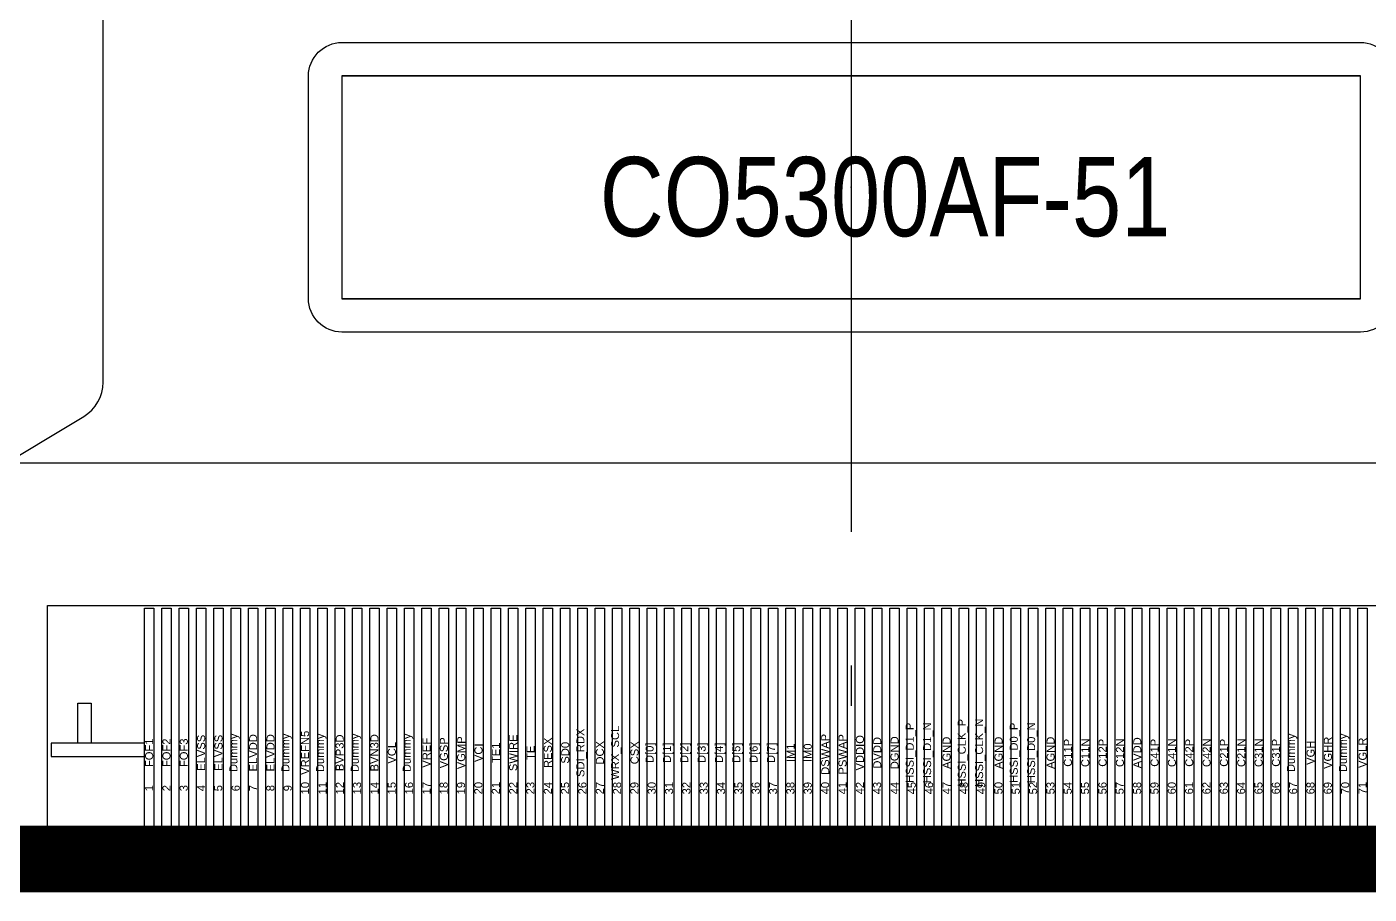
# Model space of a CAD drawing. Header units: inches. Extents: x 1765 to 5217, y -1519 to 441.
# Drawn here: x 4035.53 to 4045.6, y -1308.15 to -1301.65 of the extents above; entities that cross this region are included whole.
import ezdxf
from ezdxf.enums import TextEntityAlignment as Align

# ---------------------------------------------------------------- set-up
doc = ezdxf.new("R2010")
doc.units = ezdxf.units.IN
doc.header["$MEASUREMENT"] = 0
doc.linetypes.add('ACISOTGB', pattern=[9, 4, -1, 1, -1, 1, -1])
doc.layers.add('DIM', color=3, linetype='Continuous', lineweight=15)
doc.layers.add('EMI', color=5, linetype='Continuous', lineweight=5)
doc.layers.add('FPC', color=7, linetype='Continuous')
doc.styles.add('MBC_Arial_Font', font='arial.ttf', dxfattribs={"width": 0.8})

# ---------------------------------------------------------------- blocks, each defined once
blk = doc.blocks.new('CO5300AF-51-1')
for p, q in [((116.972, 67.807), (124.612, 67.807)), ((124.612, 66.137), (116.972, 66.137))]:
    blk.add_line(p, q)
blk.add_lwpolyline([(127.837, 61.955), (113.747, 61.955, -0.414214), (113.547, 62.155), (113.547, 64.249, -0.263643), (113.644, 64.42), (115.036, 65.254, 0.263643), (115.182, 65.511), (115.182, 68.919, -0.315299), (115.379, 69.201), (115.792, 69.351, 0.315299), (115.99, 69.633), (115.99, 71.062, 0.254671), (115.852, 71.314), (115.544, 71.513, -0.254671), (115.453, 71.681), (115.453, 71.832, -0.414214), (115.653, 72.032), (125.931, 72.032, -0.414214)], format="xyb")
blk.add_lwpolyline([(124.862, 67.807), (124.862, 66.137, -0.414214), (124.612, 65.887), (116.972, 65.887, -0.414214), (116.722, 66.137), (116.722, 67.807, -0.414214), (116.972, 68.057), (124.612, 68.057, -0.414214)], format="xyb", close=True)
at = {"color": 0}
for points in [[(124.612, 67.807), (116.972, 67.807), (116.972, 66.137), (124.612, 66.137)], [(115.562, 62.085), (115.492, 62.085), (115.492, 63.817), (115.562, 63.817)], [(115.692, 62.085), (115.622, 62.085), (115.622, 63.817), (115.692, 63.817)], [(115.822, 62.085), (115.752, 62.085), (115.752, 63.817), (115.822, 63.817)], [(115.952, 62.085), (115.882, 62.085), (115.882, 63.817), (115.952, 63.817)], [(116.082, 62.085), (116.012, 62.085), (116.012, 63.817), (116.082, 63.817)], [(116.212, 62.085), (116.142, 62.085), (116.142, 63.817), (116.212, 63.817)], [(116.342, 62.085), (116.272, 62.085), (116.272, 63.817), (116.342, 63.817)], [(116.472, 62.085), (116.402, 62.085), (116.402, 63.817), (116.472, 63.817)], [(116.602, 62.085), (116.532, 62.085), (116.532, 63.817), (116.602, 63.817)], [(116.732, 62.085), (116.662, 62.085), (116.662, 63.817), (116.732, 63.817)], [(116.862, 62.085), (116.792, 62.085), (116.792, 63.817), (116.862, 63.817)], [(116.992, 62.085), (116.922, 62.085), (116.922, 63.817), (116.992, 63.817)], [(117.122, 62.085), (117.052, 62.085), (117.052, 63.817), (117.122, 63.817)], [(117.252, 62.085), (117.182, 62.085), (117.182, 63.817), (117.252, 63.817)], [(117.382, 62.085), (117.312, 62.085), (117.312, 63.817), (117.382, 63.817)], [(117.512, 62.085), (117.442, 62.085), (117.442, 63.817), (117.512, 63.817)], [(117.642, 62.085), (117.572, 62.085), (117.572, 63.817), (117.642, 63.817)], [(117.772, 62.085), (117.702, 62.085), (117.702, 63.817), (117.772, 63.817)], [(117.902, 62.085), (117.832, 62.085), (117.832, 63.817), (117.902, 63.817)], [(118.032, 62.085), (117.962, 62.085), (117.962, 63.817), (118.032, 63.817)], [(118.162, 62.085), (118.092, 62.085), (118.092, 63.817), (118.162, 63.817)], [(118.292, 62.085), (118.222, 62.085), (118.222, 63.817), (118.292, 63.817)], [(118.422, 62.085), (118.352, 62.085), (118.352, 63.817), (118.422, 63.817)], [(118.552, 62.085), (118.482, 62.085), (118.482, 63.817), (118.552, 63.817)], [(118.682, 62.085), (118.612, 62.085), (118.612, 63.817), (118.682, 63.817)], [(118.812, 62.085), (118.742, 62.085), (118.742, 63.817), (118.812, 63.817)], [(118.942, 62.085), (118.872, 62.085), (118.872, 63.817), (118.942, 63.817)], [(119.072, 62.085), (119.002, 62.085), (119.002, 63.817), (119.072, 63.817)], [(119.202, 62.085), (119.132, 62.085), (119.132, 63.817), (119.202, 63.817)], [(119.332, 62.085), (119.262, 62.085), (119.262, 63.817), (119.332, 63.817)], [(119.462, 62.085), (119.392, 62.085), (119.392, 63.817), (119.462, 63.817)], [(119.592, 62.085), (119.522, 62.085), (119.522, 63.817), (119.592, 63.817)], [(119.722, 62.085), (119.652, 62.085), (119.652, 63.817), (119.722, 63.817)], [(119.852, 62.085), (119.782, 62.085), (119.782, 63.817), (119.852, 63.817)], [(119.982, 62.085), (119.912, 62.085), (119.912, 63.817), (119.982, 63.817)], [(120.112, 62.085), (120.042, 62.085), (120.042, 63.817), (120.112, 63.817)], [(120.242, 62.085), (120.172, 62.085), (120.172, 63.817), (120.242, 63.817)], [(120.372, 62.085), (120.302, 62.085), (120.302, 63.817), (120.372, 63.817)], [(120.502, 62.085), (120.432, 62.085), (120.432, 63.817), (120.502, 63.817)], [(120.632, 62.085), (120.562, 62.085), (120.562, 63.817), (120.632, 63.817)], [(120.762, 62.085), (120.692, 62.085), (120.692, 63.817), (120.762, 63.817)], [(120.892, 62.085), (120.822, 62.085), (120.822, 63.817), (120.892, 63.817)], [(121.022, 62.085), (120.952, 62.085), (120.952, 63.817), (121.022, 63.817)], [(121.152, 62.085), (121.082, 62.085), (121.082, 63.817), (121.152, 63.817)], [(121.282, 62.085), (121.212, 62.085), (121.212, 63.817), (121.282, 63.817)], [(121.412, 62.085), (121.342, 62.085), (121.342, 63.817), (121.412, 63.817)], [(121.542, 62.085), (121.472, 62.085), (121.472, 63.817), (121.542, 63.817)], [(121.672, 62.085), (121.602, 62.085), (121.602, 63.817), (121.672, 63.817)], [(121.802, 62.085), (121.732, 62.085), (121.732, 63.817), (121.802, 63.817)], [(121.932, 62.085), (121.862, 62.085), (121.862, 63.817), (121.932, 63.817)], [(122.062, 62.085), (121.992, 62.085), (121.992, 63.817), (122.062, 63.817)], [(122.192, 62.085), (122.122, 62.085), (122.122, 63.817), (122.192, 63.817)], [(122.322, 62.085), (122.252, 62.085), (122.252, 63.817), (122.322, 63.817)], [(122.452, 62.085), (122.382, 62.085), (122.382, 63.817), (122.452, 63.817)], [(122.582, 62.085), (122.512, 62.085), (122.512, 63.817), (122.582, 63.817)], [(122.712, 62.085), (122.642, 62.085), (122.642, 63.817), (122.712, 63.817)], [(122.842, 62.085), (122.772, 62.085), (122.772, 63.817), (122.842, 63.817)], [(122.972, 62.085), (122.902, 62.085), (122.902, 63.817), (122.972, 63.817)], [(123.102, 62.085), (123.032, 62.085), (123.032, 63.817), (123.102, 63.817)], [(123.232, 62.085), (123.162, 62.085), (123.162, 63.817), (123.232, 63.817)], [(123.362, 62.085), (123.292, 62.085), (123.292, 63.817), (123.362, 63.817)], [(123.492, 62.085), (123.422, 62.085), (123.422, 63.817), (123.492, 63.817)], [(123.622, 62.085), (123.552, 62.085), (123.552, 63.817), (123.622, 63.817)], [(123.752, 62.085), (123.682, 62.085), (123.682, 63.817), (123.752, 63.817)], [(123.882, 62.085), (123.812, 62.085), (123.812, 63.817), (123.882, 63.817)], [(124.012, 62.085), (123.942, 62.085), (123.942, 63.817), (124.012, 63.817)], [(124.142, 62.085), (124.072, 62.085), (124.072, 63.817), (124.142, 63.817)], [(124.272, 62.085), (124.202, 62.085), (124.202, 63.817), (124.272, 63.817)], [(124.402, 62.085), (124.332, 62.085), (124.332, 63.817), (124.402, 63.817)], [(124.532, 62.085), (124.462, 62.085), (124.462, 63.817), (124.532, 63.817)], [(124.662, 62.085), (124.592, 62.085), (124.592, 63.817), (124.662, 63.817)], [(115.092, 62.805), (114.992, 62.805), (114.992, 63.105), (115.092, 63.105)], [(115.492, 62.805), (114.792, 62.805), (114.792, 62.705), (115.492, 62.705)]]:
    blk.add_lwpolyline(points, close=True, dxfattribs=at)
blk.add_point((120.792, 66.972))
at = {"color": 2, "style": 'MBC_Arial_Font'}
for s, p in [('SDI_RDX', (118.761, 62.734)), ('WRX_SCL', (119.021, 62.734)), ('HSSI_D1_P', (121.231, 62.734)), ('HSSI_D1_N', (121.361, 62.734)), ('HSSI_CLK_P', (121.621, 62.734)), ('HSSI_CLK_N', (121.751, 62.734)), ('HSSI_D0_P', (122.011, 62.734)), ('HSSI_D0_N', (122.141, 62.734)), ('FOF1', (115.527, 62.734)), ('FOF2', (115.657, 62.734)), ('FOF3', (115.787, 62.734)), ('ELVSS', (115.917, 62.734)), ('ELVSS', (116.047, 62.734)), ('Dummy', (116.159, 62.734)), ('ELVDD', (116.307, 62.734)), ('ELVDD', (116.437, 62.734)), ('Dummy', (116.549, 62.734)), ('VREFN5', (116.696, 62.734)), ('Dummy', (116.809, 62.734)), ('BVP3D', (116.956, 62.734)), ('Dummy', (117.069, 62.734)), ('BVN3D', (117.216, 62.734)), ('Dummy', (117.459, 62.734)), ('VREF', (117.607, 62.734)), ('VGSP', (117.737, 62.734)), ('VGMP', (117.867, 62.734)), ('SWIRE', (118.257, 62.734)), ('RESX', (118.517, 62.734)), ('DCX', (118.907, 62.734)), ('CSX', (119.167, 62.734)), ('DSWAP ', (120.597, 62.734)), ('PSWAP ', (120.727, 62.734)), ('VDDIO', (120.857, 62.734)), ('DVDD', (120.987, 62.734)), ('DGND', (121.117, 62.734)), ('AGND', (121.507, 62.734)), ('AGND', (121.897, 62.734)), ('AGND', (122.287, 62.734)), ('C11P', (122.417, 62.734)), ('C11N', (122.547, 62.734)), ('C12P', (122.677, 62.734)), ('C12N', (122.807, 62.734)), ('AVDD', (122.937, 62.734)), ('C41P', (123.067, 62.734)), ('C41N', (123.197, 62.734)), ('C42P', (123.327, 62.734)), ('C42N', (123.457, 62.734)), ('C21P', (123.587, 62.734)), ('C21N', (123.717, 62.734)), ('C31N', (123.847, 62.734)), ('C31P', (123.977, 62.734)), ('Dummy', (124.089, 62.734)), ('VGH', (124.237, 62.734)), ('VGHR', (124.367, 62.734)), ('Dummy', (124.479, 62.734)), ('VGLR', (124.627, 62.734)), ('VCL', (117.347, 62.734)), ('VCI', (117.997, 62.734)), ('TE1', (118.127, 62.734)), ('TE', (118.387, 62.734)), ('SD0', (118.647, 62.734)), ('D[0]', (119.28, 62.734)), ('D[1]', (119.41, 62.734)), ('D[2]', (119.54, 62.734)), ('D[3]', (119.67, 62.734)), ('D[4]', (119.8, 62.734)), ('D[5]', (119.93, 62.734)), ('D[6]', (120.06, 62.734)), ('D[7]', (120.19, 62.734)), ('IM1', (120.337, 62.734)), ('IM0', (120.466, 62.734)), ('10', (116.696, 62.469)), ('11', (116.827, 62.469)), ('12', (116.957, 62.469)), ('13', (117.086, 62.469)), ('14', (117.217, 62.469)), ('15', (117.346, 62.469)), ('16', (117.476, 62.469)), ('17', (117.607, 62.469)), ('18', (117.736, 62.469)), ('19', (117.866, 62.469)), ('20', (117.996, 62.469)), ('21', (118.127, 62.469)), ('22', (118.257, 62.469)), ('23', (118.386, 62.469)), ('24', (118.517, 62.469)), ('25', (118.646, 62.469)), ('26', (118.776, 62.469)), ('27', (118.907, 62.469)), ('28', (119.036, 62.469)), ('29', (119.166, 62.469)), ('30', (119.296, 62.469)), ('31', (119.426, 62.469)), ('32', (119.556, 62.469)), ('33', (119.686, 62.469)), ('34', (119.816, 62.469)), ('35', (119.946, 62.469)), ('36', (120.076, 62.469)), ('37', (120.206, 62.469)), ('38', (120.336, 62.469)), ('39', (120.466, 62.469)), ('40', (120.596, 62.469)), ('41', (120.727, 62.469)), ('42', (120.857, 62.469)), ('43', (120.986, 62.469)), ('44', (121.117, 62.469)), ('45', (121.246, 62.469)), ('46', (121.376, 62.469)), ('47', (121.507, 62.469)), ('48', (121.636, 62.469)), ('49', (121.766, 62.469)), ('50', (121.896, 62.469)), ('51', (122.026, 62.469)), ('52', (122.156, 62.469)), ('53', (122.286, 62.469)), ('54', (122.416, 62.469)), ('55', (122.545, 62.469)), ('56', (122.676, 62.469)), ('57', (122.805, 62.469)), ('58', (122.936, 62.469)), ('59', (123.066, 62.469)), ('60', (123.196, 62.469)), ('61', (123.326, 62.469)), ('62', (123.456, 62.469)), ('63', (123.586, 62.469)), ('64', (123.716, 62.469)), ('65', (123.846, 62.469)), ('66', (123.976, 62.469)), ('67', (124.106, 62.469)), ('68', (124.236, 62.469)), ('69', (124.366, 62.469)), ('70', (124.496, 62.469)), ('71', (124.627, 62.469)), ('1', (115.527, 62.469)), ('2', (115.657, 62.469)), ('3', (115.786, 62.469)), ('4', (115.917, 62.469)), ('5', (116.045, 62.469)), ('6', (116.176, 62.469)), ('7', (116.306, 62.469)), ('8', (116.436, 62.469)), ('9', (116.566, 62.469))]:
    blk.add_text(s, height=0.06, rotation=90, dxfattribs=at).set_placement(p, align=Align.MIDDLE_CENTER)
at = {"color": 0, "insert": (123.186, 67.199), "char_height": 0.64792, "width": 5.59021, "attachment_point": 3, "style": 'MBC_Arial_Font'}
blk.add_mtext('{\\H0.9167x;\\C5;CO5300AF-51}', dxfattribs=at)
blk = doc.blocks.new('GVO2.13+CO5300AF-51')
at = {"color": 1, "linetype": 'ACISOTGB'}
blk.add_line((550.02605, 199.79618), (550.02605, 140.49363), dxfattribs=at)
blk.add_blockref('CO5300AF-51-1', (429.23429, 77.4069))

msp = doc.modelspace()

# ---------------------------------------------------------------- hatches: boundary and pattern name
at = {"layer": 'EMI'}
h = msp.add_hatch(dxfattribs=at)
h.set_pattern_fill('STARS', color=256, scale=10, style=0)
h.set_pattern_definition([(0, (380.085, 330.4319), (0, 2.1650635), [1.25, -1.25]), (60, (380.085, 330.4319), (-1.875, 1.0825318), [1.25, -1.25]), (120, (380.71, 331.5144), (-1.875, -1.0825318), [1.25, -1.25])])
edge = h.paths.add_edge_path()
edge.add_line((4006.324, -1315.36), (4006.324, -1323.509))
edge.add_arc((4008.328, -1323.507), 2.004, 180.0494, 272.745)
edge.add_line((4008.424, -1325.509), (4015.454, -1325.509))
edge.add_arc((4015.454, -1322.509), 3, 270, 360)
edge.add_line((4018.454, -1322.509), (4018.454, -1312.66))
edge.add_arc((4020.454, -1312.66), 2, 90, 180, ccw=False)
edge.add_line((4020.454, -1310.66), (4030.106, -1310.66))
edge.add_arc((4030.106, -1311.66), 1, 0, 90, ccw=False)
edge.add_line((4031.106, -1311.66), (4031.106, -1314.46))
edge.add_arc((4032.106, -1314.46), 1, 180, 269.9714)
edge.add_arc((4032.105, -1316.46), 1, 0, 89.9714, ccw=False)
edge.add_line((4033.105, -1316.46), (4033.105, -1317.867))
edge.add_line((4033.105, -1317.867), (4038.105, -1317.867))
edge.add_arc((4038.105, -1318.867), 1, 0, 90, ccw=False)
edge.add_line((4039.105, -1318.867), (4039.105, -1322.867))
edge.add_line((4039.105, -1322.867), (4043.705, -1322.867))
edge.add_line((4043.705, -1322.867), (4043.705, -1314.869))
edge.add_line((4043.705, -1314.869), (4051.155, -1314.869))
edge.add_line((4051.155, -1314.869), (4051.155, -1310.16))
edge.add_line((4051.155, -1310.16), (4033.105, -1310.16))
edge.add_line((4033.105, -1310.16), (4033.105, -1306.46))
edge.add_line((4033.105, -1306.46), (4016.254, -1306.46))
edge.add_arc((4016.254, -1308.46), 2, 90, 180)
edge.add_line((4014.254, -1308.46), (4014.254, -1320.009))
edge.add_arc((4013.254, -1320.009), 1, -90, 0, ccw=False)
edge.add_line((4013.254, -1321.009), (4011.424, -1321.009))
edge.add_arc((4011.534, -1320.005), 1.01, 180.2418, 263.7326, ccw=False)
edge.add_line((4010.524, -1320.009), (4010.524, -1315.36))
edge.add_line((4010.524, -1315.36), (4006.324, -1315.36))

# ---------------------------------------------------------------- linework, layer by layer
at = {"color": 4, "lineweight": 211, "flags": 128}
msp.add_lwpolyline([(4034.466, -1305.573, 0.5, 0.5, 0), (4034.466, -1307.885, 0.5, 0.5, 0), (4048.955, -1307.885, 0.5, 0.5, 0), (4048.956, -1305.644, 0, 0, 0)], format="xyseb", dxfattribs=at)
at = {"layer": 'DIM', "lineweight": -3}
msp.add_lwpolyline([(4035.683, -1305.984), (4047.711, -1305.984), (4047.711, -1307.712), (4035.683, -1307.712)], close=True, dxfattribs=at)
at = {"layer": 'FPC', "color": 2, "lineweight": -3}
msp.add_lwpolyline([(4049.955, -1309.112), (4049.955, -1306.409, 0.241069), (4049.54, -1305.598), (4048.857, -1305.106, 0.157425), (4048.272, -1304.917), (4034.105, -1304.917, 0.414214), (4033.105, -1305.917), (4033.105, -1305.96, -0.414214), (4032.605, -1306.46), (4016.254, -1306.46, 0.414214)], format="xyb", dxfattribs=at)

# ---------------------------------------------------------------- block references
msp.add_blockref('GVO2.13+CO5300AF-51', (3491.685, -1447.229))

doc.saveas('drawing.dxf')
